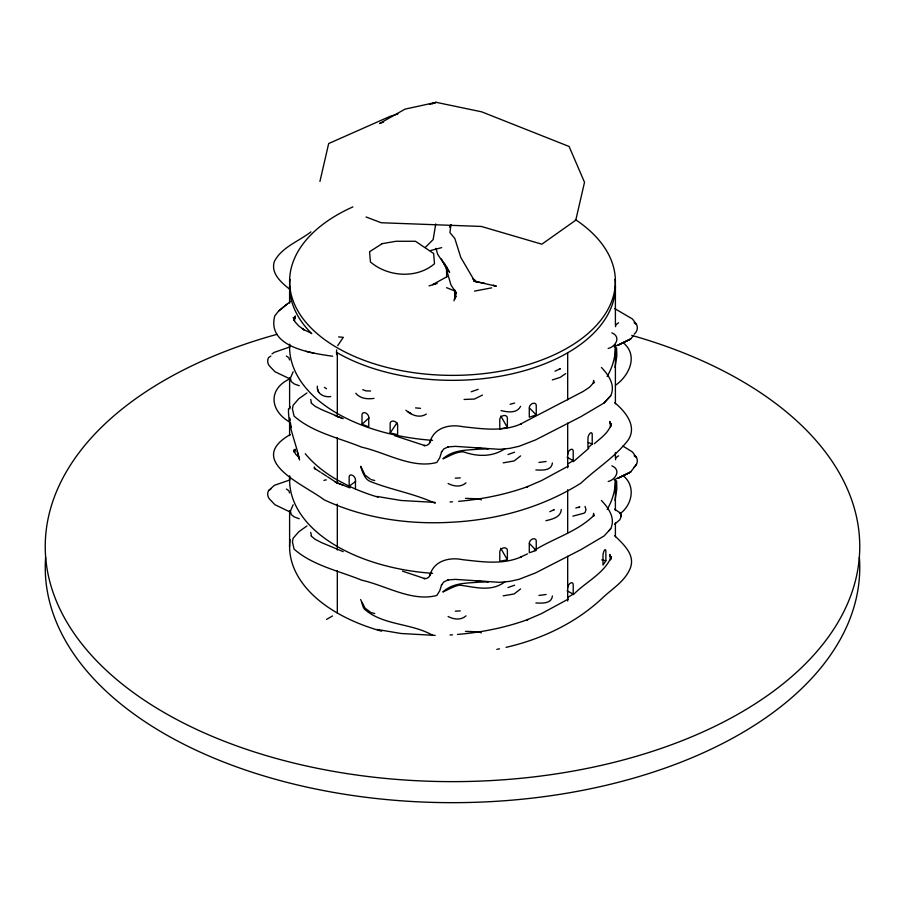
<?xml version="1.0" encoding="UTF-8"?>
<svg xmlns="http://www.w3.org/2000/svg" width="905" height="905" viewBox="0 0 905 905"><rect width="100%" height="100%" fill="white"/><g stroke="black" fill="none" stroke-linecap="round" stroke-linejoin="round"><path stroke-width="1.36" d="M455.396 291.501L455.238 298.91L455.622 296.32M485.261 448.45C470.905 450.701 454.683 448.145 442.941 458.835C449.514 456.188 456.086 451.538 463.632 451.878C477.399 456.799 492.614 457.172 505.216 448.563M505.216 581.576C491.2 592.537 474.82 586.938 459.469 585.116C453.654 586.259 448.133 589.721 443.031 591.836M593.318 383.041L593.578 380.417L594.053 382.86M593.318 516.054L593.578 513.429L594.053 515.873M450.826 225.786L449.921 232.596L454.842 238.547L460.769 257.382L473.462 279.113L476.087 281.647L496.336 286.172L493.101 285.324L494.945 285.765M435.746 223.965L433.144 239.576L425.293 247.438M615.027 367.475L616.825 355.982L616.61 347.871M615.027 500.488L616.825 488.994L616.61 480.872M294.634 451.934L295.154 449.174L294.611 451.55M561.27 509.583C560.851 517.332 552.005 519.221 545.919 520.714M441.38 452.172L443.846 448.903L448.405 446.776L447.67 446.946L455.339 446.357L499.515 449.333L509.809 448.36L519.097 446.278L535.624 439.875L580.931 416.651L604.076 402.974L610.728 395.723C615.66 385.066 608.59 375.009 601.418 367.464M441.38 585.173L443.846 581.904L448.405 579.788L447.67 579.958L455.339 579.37L499.515 582.334L509.809 581.372L519.097 579.291L535.624 572.876L580.931 549.652L604.076 535.975L610.728 528.724C615.66 518.067 608.59 508.01 601.418 500.476M294.34 319.725L295.154 316.173L294.148 320.709L293.333 317.429L295.12 321.965L299.046 326.23L304.453 329.963L302.281 328.934L310.698 332.893M294.249 320.223L295.154 316.173M360.597 466.573C362.113 470.442 364.41 479.571 370.575 481.584C391.661 489.99 414.456 493.61 435.158 503.293M360.597 599.574C361.457 599.925 362.588 607.3 364.33 609.008C382.691 625.57 411.537 623.002 432.737 635.344M319.929 181.453L328.673 143.556L389.965 116.406L397.883 113.996M453.971 300.833L455.781 293.571M288.525 408.675C287.847 426.04 296.105 443.043 299.544 460.012M552.401 462.975C551.575 471.086 541.733 470.136 535.862 469.978M552.401 595.988C551.575 604.088 541.733 603.137 535.862 602.99M441.697 451.629L439.751 457.76L436.821 462.444C411.979 469.084 385.756 452.466 361.683 447.172C338.934 437.816 312.904 432.647 294.091 416.13L292.417 408.924L293.141 405.248L298.74 398.788L306.953 392.951M441.697 584.63L439.751 590.773L436.821 595.456C411.979 602.085 385.756 585.478 361.683 580.173C338.934 570.817 312.904 565.648 294.091 549.143L292.417 541.925L293.141 538.26L298.74 531.801L306.953 525.952M429.864 442.669C433.359 427.873 449.333 423.823 462.647 426.685C482.139 428.778 502.784 432.092 521.359 423.778L520.352 424.151L583.216 391.424L589.653 387.159L593.759 382.498M337.689 345.665L343.323 337.316L338.628 336.92M430.622 441.097L428.88 444.05L426.685 445.464L423.789 445.509L424.92 445.633L394.535 435.667M293.141 371.785L290.403 378.109L291.252 381.582L294.261 383.946L299.227 385.734M293.141 504.798L290.403 511.121L291.252 514.583L294.261 516.959L299.227 518.735M390.157 432.997L390.157 423.597A3.993 3.043 33.7 0 1 393.89 421.164A3.993 3.043 33.7 0 1 397.623 425.26L397.623 434.66L390.157 432.997L396.967 422.816M605.875 560.783L603.001 565.093L603.001 555.693A3.993 1.177 -77.4 0 1 604.438 550.274A3.993 1.177 -77.4 0 1 605.875 551.394L605.875 560.783L601.791 559.878M636.509 464.288L630.604 472.037L614.212 479.774M451.199 224.847L449.57 227.098L451.154 224.904M485.261 581.463C471.007 583.68 454.31 581.191 443.031 591.904M520.601 406.356C516.823 413.642 507.66 412.182 501.065 410.587M286.817 304.284L278.729 310.958L274.758 315.89C266.556 347.169 311.173 353.12 332.667 356.242M632.98 336.196L630.604 339.024L614.212 346.773M520.601 455.916L514.108 460.95L503.203 462.851M520.601 588.929L514.108 593.963L503.203 595.852M593.759 515.511C577.39 531.688 553.656 538.237 534.369 550.376M604.076 402.974L610.728 395.723M608.737 530.884L610.728 528.724M290.403 512.151L274.939 504.719L270.867 500.442A10.973 8.96 0 0 1 268.491 490.68L274.396 485.318L289.804 479.978M620.4 513.463C632.097 504.662 635.808 486.664 623.85 476.256M565.682 373.618L560.24 377.351L552.355 379.93M615.434 385.315C628.828 376.084 638.557 356.118 623.85 343.255M362 424.309L362 414.909A3.993 2.76 47.6 0 1 365.371 412.884A3.993 2.76 47.6 0 1 368.754 417.375L368.754 426.775L362 424.309L368.991 417.929M592.221 443.982L587.945 447.885L587.945 438.484A3.993 1.742 -69.9 0 1 590.083 433.269A3.993 1.742 -69.9 0 1 592.221 434.581L592.221 443.982L588.352 442.568M573.329 461.697L588.759 448.371M573.329 594.698C585.705 581.813 604.393 573.612 611.418 556.564L610.615 559.844L609.846 554.471L610.389 556.847M594.302 443.733C600.909 437.952 609.008 432.488 611.418 423.551L610.615 426.832L609.846 421.47L610.389 423.834M278.729 310.958L290.505 301.365M290.245 434.547C244.791 460.769 304.408 484.684 324.069 499.775C364.059 518.418 408.675 524.866 452.5 522.174C497.693 519.753 542.446 507.32 580.931 483.146C596.474 468.507 615.264 457.002 628.308 439.875C637.335 425.825 625.276 411.537 614.755 402.714M614.642 524.244L619.801 519.809L621.283 516.291L620.219 512.965L614.54 509.142M355.688 481.37L349.16 486.2L337.316 480.001A162.9 94.052 0 0 1 305.245 453.71M270.867 356.038L268.491 357.679A10.973 8.96 0 0 0 270.867 367.441L274.939 371.706L290.403 379.138M268.491 490.68L270.867 489.051M618.613 322.791L616.237 324.42A10.973 8.96 0 0 0 615.491 326.682M618.613 455.803L616.237 457.432A10.973 8.96 0 0 0 615.491 459.695M290.019 378.72C267.801 388.98 269.848 410.576 289.566 422.002M482.444 395.066L474.412 399.06L464.084 399.444M310.947 231.872C298.673 241.443 281.726 247.133 274.317 261.556C270.493 273.842 281.987 283.141 290.505 289.883M272.02 353.866L274.396 352.305L289.804 346.977M466.007 482.829C460.962 487.433 453.71 486.517 448.111 483.485M466.007 615.841C460.962 620.434 453.71 619.518 448.111 616.497M326.581 619.393L332.52 615.966M567.684 463.982L573.204 460.645L573.204 451.244A3.993 2.251 -61.2 0 0 570.444 449.649A3.993 2.251 -61.2 0 0 567.684 454.593M567.684 597.458L573.204 594.121L573.204 584.721A3.993 2.251 -61.2 0 0 570.444 583.125A3.993 2.251 -61.2 0 0 567.684 588.069M553.351 510.194L554.245 509.673L549.81 511.687M514.606 452.195L507.988 454.548M578.725 507.569L579.833 506.913L575.84 507.977M514.606 585.196L507.988 587.56M559.46 369.195L560.399 368.652L555.014 371.186M608.171 348.504C615.83 346.604 621.339 336.671 611.848 332.848M608.171 481.517C615.83 479.605 621.339 469.672 611.848 465.849M478.179 389.331L471.267 391.763M447.183 276.557L432.647 284.623L435.339 283.932M568.283 466.086L541.473 480.612L526.948 486.867L528.022 486.46C505.737 494.56 482.286 499.221 458.688 501.336M568.283 599.087L541.473 613.613L526.948 619.868L528.022 619.461C505.352 627.697 481.46 632.414 457.455 634.439M514.606 403.064L510.069 404.275M527.502 553.905L520.352 557.163L521.359 556.79C502.784 565.093 482.139 561.779 462.647 559.686C449.333 556.824 433.359 560.874 429.864 575.682L430.622 574.109L428.88 577.051L426.685 578.476L423.789 578.521L424.92 578.646L402.465 571.146M426.334 414.094C419.366 418.483 411.481 415.191 405.915 410.237M429.004 285.878L437.206 283.389M546.077 461.493L538.95 462.444M546.077 594.506L538.95 595.445M383.539 122.028L379.591 123.51L405.021 109.132L436.176 102.333L481.652 111.824L569.098 146.474L584.517 182.29L575.772 220.186L541.857 244.192L481.336 226.454L381.197 222.743L366.061 216.985M432.228 103.804L436.176 102.333L429.57 104.335M536.246 414.943L529.289 417.216L529.289 407.816A3.993 2.839 -44.5 0 1 532.774 403.415A3.993 2.839 -44.5 0 1 536.246 405.542L536.246 414.943L529.425 407.985M430.882 250.459L441.663 247.631M506.065 647.358C542.174 639.054 576.926 622.561 603.748 596.757C613.567 587.843 626.136 580.139 630.706 567.039C634.79 553.917 623.036 543.973 614.755 535.726M460.272 477.897L455.306 478.157M460.272 610.898L455.306 611.158M496.856 649.36L499.515 648.84M507.377 427.499L499.786 428.947L499.786 419.558A3.993 3.1 -29.8 0 1 503.587 415.565A3.993 3.1 -29.8 0 1 507.377 418.11L507.377 427.499L500.793 415.983M507.377 559.833L499.786 561.281L499.786 551.88A3.993 3.1 -29.8 0 1 503.587 547.898A3.993 3.1 -29.8 0 1 507.377 550.432L507.377 559.833L500.793 548.317M474.514 291.105L491.698 287.847M572.865 516.144L583.997 513.214L585.275 512.117L585.965 509.425L585.026 506.393M373.957 398.381C367.498 399.354 360.179 398.675 355.801 393.268M420.531 408.336L415.587 407.895M450.023 501.947L452.5 501.823M450.023 634.959L452.5 634.835M370.564 390.994L366.152 390.915L362.758 389.704M435.181 502.399L401.107 500.488L376.978 496.438M435.181 635.4L401.107 633.5L376.978 629.439M330.755 396.582C324.069 397.578 316.399 393.766 317.361 386.141M465.464 498.361L480.521 498.904A6.301 1.425 -87 0 1 481.166 500.013M465.464 631.362L480.521 631.916A6.301 1.425 -87 0 1 481.166 633.025M476.121 447.975L488.168 449.072L487.524 449.004M476.121 580.987L488.168 582.073L487.524 582.017M484.809 283.356L473.745 281.184L476.087 281.647L472.682 278.502L475.645 280.788M305.879 351.321L313.888 353.199M371.322 479.616L374.727 480.544M371.322 612.617L374.727 613.556M326.513 388.743L324.386 387.351M311.071 402.917L315.132 406.311L321.614 409.637L341.592 418.019M335.042 415.542L343.199 418.63M343.199 551.643L321.614 542.649L315.132 539.323L311.071 535.93M343.346 485.295L336.717 482.704L327.644 476.833M335.042 482.048L349.964 487.885M446.572 287.688L455.079 291.059M355.461 489.039L349.16 486.2L349.16 477.082A3.993 2.568 53.5 0 1 352.305 475.238A3.993 2.568 53.5 0 1 355.461 479.922L355.461 489.039A162.9 94.052 0 0 0 378.075 497.162M614.574 308.515L632.425 318.967L636.509 324.42A10.973 8.96 0 0 1 634.134 334.183M370.337 479.096L364.964 475.057L360.824 466.279M370.337 612.097L364.964 608.07L362.102 602.255M567.118 457.297L573.204 460.645M567.118 590.773L573.204 594.121M622.889 446.041L632.425 451.98L636.509 457.432A10.973 8.96 0 0 1 634.134 467.195M314.024 468.043L320.46 472.195M321.513 472.874L326.637 476.188M407.861 411.673L410.813 413.619L408.709 412.228M634.134 322.791L636.509 324.42M634.134 455.803L636.509 457.432M286.387 356.038L288.763 357.679A10.973 8.96 0 0 1 289.51 359.941M286.387 489.051L288.763 490.68A10.973 8.96 0 0 1 289.51 492.942M298.876 457.41L295.63 454.163L293.582 450.034L294.114 452.217M529.425 543.509L536.246 550.455L529.289 552.74L529.289 543.339A3.993 2.839 -44.5 0 1 532.774 538.939A3.993 2.839 -44.5 0 1 536.246 541.066L536.246 549.12M444.321 263.061L449.638 272.382L437.647 254.237L435.984 248.389M441.527 258.966L445.995 267.767L450.894 284.826L456.425 293.424L454.559 289.702M314.363 466.969L315.144 469.186M317.531 388.777L318.684 392.499M297.134 451.312L299.046 458.315M310.698 399.399L311.422 402.589M310.698 532.412L311.422 535.59M454.197 289.69L455.747 297.066L455.487 291.636M446.538 266.534L446.64 277.066M615.4 286.285L615.4 325.076M615.4 347L615.4 403.8M615.4 452.5L615.4 458.077M615.4 510.488L615.4 480.001A162.9 94.052 0 0 1 607.176 509.504M615.4 522.954L615.4 536.812M567.684 352.792L567.684 399.897M567.684 423.088L567.684 467.874M567.684 489.741L567.684 532.887M567.684 556.202L567.684 600.999M337.316 416.979L337.316 352.792A162.9 94.052 0 0 0 520.341 371.797A162.9 94.052 0 0 0 614.959 279.362M337.316 437.647L337.316 483.474M337.316 504.153L337.316 549.98M337.316 570.659L337.316 613.013M289.6 286.285L289.6 303.232M289.6 344.172L289.6 347M289.6 377.645L289.6 407.985M289.6 419.038L289.6 435.667M289.6 475.849L289.6 480.001M289.6 510.658L289.6 546.507M631.769 335.393A407.25 235.119 0 0 1 769.408 694.18A407.25 235.119 0 0 1 132.911 692.246A407.25 235.119 0 0 1 277.088 334.307M311.761 333.64A162.9 94.052 0 0 1 290.041 279.362M575.32 219.542A162.9 94.052 0 0 1 557.073 353.436A162.9 94.052 0 0 1 325.562 340.269A162.9 94.052 0 0 1 352.916 206.894M859.365 557.288A407.25 235.119 0 0 1 452.5 802.667A407.25 235.119 0 0 1 45.635 557.288M432.556 573.34A162.9 94.052 0 0 1 289.713 476.539M291.365 427.296A162.9 94.052 0 0 1 290.381 422.714M290.041 420.418A162.9 94.052 0 0 1 289.792 418.11M289.792 408.879A162.9 94.052 0 0 1 290.041 406.583M615.355 344.692A162.9 94.052 0 0 1 607.176 376.491M432.556 440.339A162.9 94.052 0 0 1 289.645 344.692M336.66 354.579A10.973 3.258 -77.3 0 1 336.66 349.93M323.911 480.453A6.301 3.835 -54.1 0 1 326.309 479.944M381.65 631.192A162.9 94.052 0 0 1 290.041 539.584M382.193 243.649L369.579 251.714L370.439 261.952C387.793 276.941 416.719 278.966 434.502 263.751L433.642 253.513L415.474 241.273L396.062 241.273L382.193 243.649M630.604 339.024L618.025 345.291L630.604 339.024M630.604 472.037L618.025 478.304L630.604 472.037M621.283 516.291L620.219 512.965L621.283 516.291"/></g></svg>
